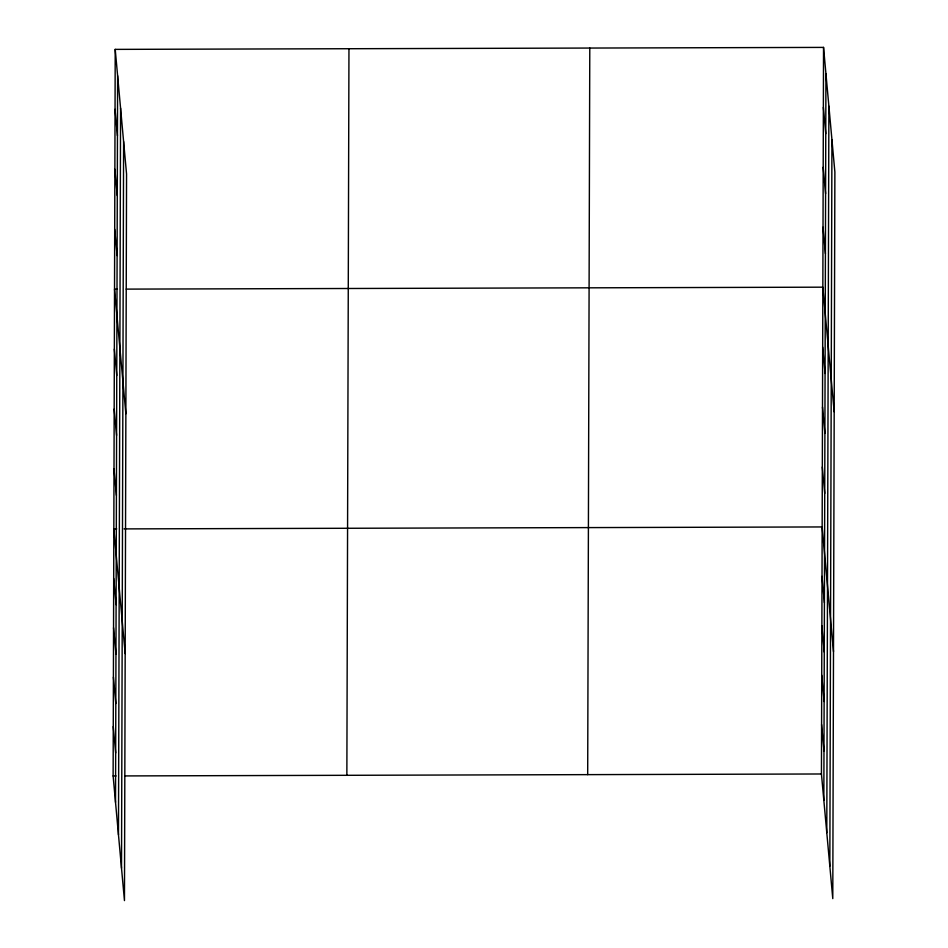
<?xml version="1.0" encoding="UTF-8"?>
<svg xmlns="http://www.w3.org/2000/svg" width="948" height="948" viewBox="0 0 948 948"><rect width="100%" height="100%" fill="white"/><g stroke="black" fill="none" stroke-linecap="round" stroke-linejoin="round"><path stroke-width="1.42" d="M115.218 49.379L126.558 174.017L124.461 900.6L113.12 775.962L115.218 49.379L823.539 47.4L834.88 172.038L832.782 898.621L821.442 773.983L823.539 47.4M115.526 802.316L117.623 75.733M118.476 834.75L120.574 108.167M121.51 868.167L123.607 141.584M346.861 775.31L348.959 48.727M587.689 774.635L589.786 48.052M823.836 800.337L825.933 73.754M826.786 832.771L828.884 106.188M829.832 866.188L831.929 139.605M117.445 289.14L114.53 289.152L125.871 413.79M126.214 289.116L822.84 287.173L834.181 411.811M116.758 528.913L113.831 528.925L125.183 653.563M124.058 528.901L822.153 526.946L833.493 651.584M113.12 775.962L116.047 775.95M124.816 775.926L821.442 773.983M823.362 107.337L825.755 133.704M823.184 167.286L825.59 193.641M823.018 227.224L825.412 253.59M822.674 347.11L825.068 373.476M822.497 407.059L824.89 433.414M822.319 466.997L824.724 493.363M822.011 576.348L824.405 602.703M821.869 625.763L824.262 652.117M821.726 675.166L824.12 701.52M821.584 724.568L823.978 750.935M115.052 109.328L117.445 135.683M114.874 169.265L117.268 195.62M114.696 229.215L117.102 255.569M114.353 349.101L116.758 375.455M114.187 409.038L116.58 435.393M114.009 468.987L116.403 495.342M113.689 578.327L116.094 604.694M113.547 627.742L115.952 654.096M113.405 677.145L115.81 703.511M113.262 726.559L115.668 752.913"/></g></svg>
